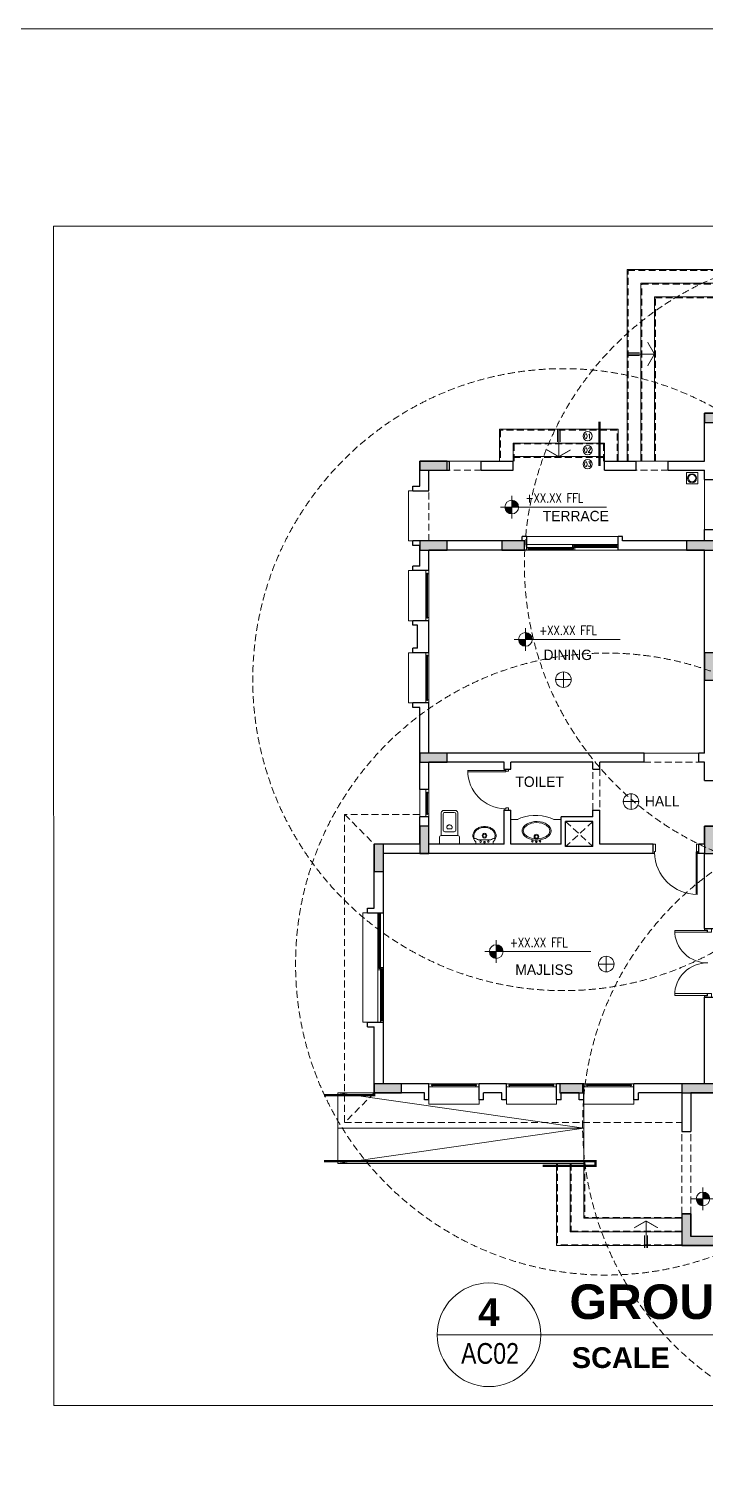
# Model space of a CAD drawing. Header units: millimetres. Extents: x -9083 to 924194, y -232449 to 321637.
# Drawn here: x 145942 to 155735, y -195804 to -174849 of the extents above; entities that cross this region are included whole.
import ezdxf
from ezdxf.enums import TextEntityAlignment as Align

# ---------------------------------------------------------------- set-up
doc = ezdxf.new("R2010")
doc.units = ezdxf.units.MM
doc.header["$LTSCALE"] = 400
doc.header["$MEASUREMENT"] = 0
doc.linetypes.add('HIDDEN', pattern=[0.375, 0.25, -0.125])
doc.layers.get('0').update_dxf_attribs({"lineweight": 0, "true_color": 0xff1414})
doc.layers.get('Defpoints').update_dxf_attribs({"color": 8, "lineweight": 5})
doc.layers.add('ALARM', color=7, linetype='Continuous', lineweight=5, true_color=0xff0f0f)
for name, color, linetype, lineweight in [('ARCHES', 1, 'HIDDEN', 5), ('COLUMNS HATCH', 1, 'Continuous', 5), ('DOOR', 1, 'Continuous', 5), ('FIXTURE', 5, 'Continuous', 0), ('GENERAL TEXT', 4, 'Continuous', 5), ('HANDRAIL', 31, 'Continuous', 5), ('HIDDEN', 237, 'HIDDEN', 0), ('LEVEL SYMBOL', 8, 'Continuous', 5), ('LEVELS', 251, 'Continuous', 5), ('MARKER', 8, 'Continuous', 5), ('PRO COLUMNS', 6, 'Continuous', 30), ('PROPOSED COLUMNS', 6, 'Continuous', 30), ('REFER TILTLE 100', 7, 'Continuous', 5), ('STAIR', 1, 'Continuous', 5), ('STAIR NOSE', 1, 'HIDDEN', 5), ('TEXT DRAWING TITLE', 7, 'Continuous', 5), ('TEXT STAIR NO', 7, 'Continuous', 5), ('WALL ELEVATION', 3, 'Continuous', 9), ('WALL PROPOSED', 255, 'Continuous', 30), ('WINDOWS', 5, 'Continuous', 5)]:
    doc.layers.add(name, color=color, linetype=linetype, lineweight=lineweight)
doc.styles.add('arial', font='arial.ttf', dxfattribs={"width": 0.8, "height": 2.2})
doc.styles.add('ARIAL-TITLE', font='arialbd.ttf')
doc.styles.add('ROMANS-TITLE', font='ROMANS.shx', dxfattribs={"width": 0.8})
doc.styles.get("Standard").update_dxf_attribs({"font": 'GOTHIC.TTF', "height": 220})

# ---------------------------------------------------------------- blocks, each defined once
blk = doc.blocks.new('*U144')
for p, q in [((-524, -515), (-524, 0)), ((-524, 0), (524, 0)), ((524, -515), (524, 0)), ((-524, -515), (-367, -515)), ((378, -515), (524, -515))]:
    blk.add_line(p, q)
for points in [[(-312, -278), (-307, -242), (-291, -207), (-265, -174), (-230, -146), (-187, -122), (-137, -103), (-84, -91), (-27, -86), (30, -88), (85, -97), (137, -112), (183, -133), (222, -159), (253, -190), (274, -224), (285, -260), (285, -297), (274, -333), (253, -367), (222, -397), (183, -424), (137, -445), (85, -460), (30, -469), (-27, -471), (-84, -466), (-137, -454), (-187, -435), (-230, -411), (-265, -383), (-291, -350), (-307, -315)], [(-289, -278), (-270, -217), (-212, -162), (-122, -123), (-13, -109), (96, -123), (186, -162), (244, -217), (264, -278), (244, -340), (186, -395), (96, -434), (-13, -448), (-122, -434), (-212, -395), (-270, -340)]]:
    blk.add_lwpolyline(points, close=True)
blk.add_lwpolyline([(385, -511), (315, -544), (235, -569), (147, -586), (56, -595), (-38, -596), (-130, -587), (-217, -571), (-297, -546), (-368, -514)])
for centre, radius in [((-85, -61), 16.1), ((-10, -158), 48.5), ((-10, -158), 31.8), ((-5, -49), 16), ((75, -61), 18.1)]:
    blk.add_circle(centre, radius)
blk = doc.blocks.new('*U145')
for p, q in [((180, 0), (-180, 0)), ((-180, 0), (-180, -53)), ((180, 0), (180, -52)), ((130, -89), (-130, -89))]:
    blk.add_line(p, q)
for centre, radius in [((-80, -57), 16.1), ((0, -178), 48.5), ((0, -178), 31.8), ((0, -44), 16), ((80, -57), 18.1)]:
    blk.add_circle(centre, radius)
for centre, radius, start, end in [((-88, -178), 152, 152.3807, 180), ((-88, -178), 152, 180, 207.6193), ((-45, -201), 200, 132.2414, 152.3807), ((-45, -156), 200, 207.6193, 231.6325), ((-88, -178), 132, 153.1014, 207.6193), ((-209, 0), 119, 271.591, 311.3839), ((-45, -156), 180, 207.6193, 231.6325), ((-18, -121), 224, 231.6325, 251.8447), ((18, -121), 224, 288.1553, 308.3675), ((214, 5), 126, 228.3983, 266.8513), ((46, -156), 180, 308.3675, 332.3807), ((46, -156), 200, 308.3675, 332.3807), ((46, -201), 200, 27.6193, 48.0173), ((89, -178), 132, 332.3807, 25.9024), ((89, -178), 152, 0, 27.6193), ((89, -178), 152, 332.3807, 0), ((-18, -121), 244, 231.6325, 251.8447), ((0, -66), 302, 251.8447, 270), ((0, -66), 282, 251.8447, 270), ((0, -66), 282, 270, 288.1553), ((0, -66), 302, 270, 288.1553), ((18, -121), 244, 288.1553, 308.3675)]:
    blk.add_arc(centre, radius, start, end)
blk = doc.blocks.new('*U146')
for p, q in [((-210, 0), (-210, -140)), ((-210, 0), (210, 0)), ((210, 0), (210, -140)), ((-170, -180), (-170, -650)), ((-170, -180), (170, -180)), ((-130, -290), (-130, -630)), ((-100, -260), (100, -260)), ((130, -290), (130, -630)), ((170, -180), (170, -650)), ((-44, -319), (44, -319)), ((-120, -700), (120, -700)), ((-100, -660), (100, -660))]:
    blk.add_line(p, q)
for centre, radius, start, end in [((-170, -140), 40, 180, 270), ((-100, -290), 30, 90, 180), ((100, -290), 30, 0, 90), ((170, -140), 40, 270, 0), ((-1, -349), 52.4, 157.2878, 180), ((-1, -349), 52.4, 180, 202.7122), ((-1, -349), 53, 144.8858, 157.2878), ((-1, -349), 53, 202.7122, 225.2991), ((0, -348), 53.5, 225.2991, 247.7107), ((0, -348), 54, 247.7107, 270), ((0, -348), 54, 270, 292.2893), ((0, -348), 53.5, 292.2893, 314.7009), ((1, -349), 53, 314.7009, 337.2878), ((1, -349), 53, 22.7122, 35.1142), ((1, -349), 52.4, 360, 22.7122), ((1, -349), 52.4, 337.2878, 0), ((-120, -650), 50, 180, 270), ((-100, -630), 30, 180, 270), ((100, -630), 30, 270, 0), ((120, -650), 50, 270, 0)]:
    blk.add_arc(centre, radius, start, end)
blk = doc.blocks.new('A$C977231d2')
at = {"layer": 'Defpoints'}
blk.add_lwpolyline([(-120, 0), (-823, 0), (-823, 576), (-120, 576)], close=True, dxfattribs=at)
blk = doc.blocks.new('A-DETAIL-TITLE-100')
at = {"layer": 'TEXT DRAWING TITLE', "linetype": 'Continuous'}
blk.add_line((0, 0), (-1500, 0), dxfattribs=at)
blk.add_circle((-750, 0), 750, dxfattribs=at)
at = {"layer": 'TEXT DRAWING TITLE', "style": 'ARIAL-TITLE'}
for tag, p, height in [('TITLE1', (450, 937), 500), ('SCALE1', (450, -480), 300), ('SCALE2', (2479, -480), 300)]:
    blk.add_attdef(tag, p, '', height=height, dxfattribs=at)
at = {"layer": 'TEXT DRAWING TITLE', "color": 7, "style": 'ARIAL-TITLE'}
blk.add_attdef('TITLE2_001', (435, 228), '', height=500, dxfattribs=at)
at = {"layer": 'TEXT DRAWING TITLE', "linetype": 'Continuous', "style": 'ARIAL-TITLE'}
blk.add_attdef('DRWG-NO', text='', height=400, dxfattribs=at).set_placement((-751, 326), align=Align.MIDDLE)
at = {"layer": 'TEXT DRAWING TITLE', "linetype": 'Continuous', "style": 'arial', "width": 0.8}
blk.add_attdef('DRAWING-REF', text='', height=300, dxfattribs=at).set_placement((-735, -270), align=Align.MIDDLE)
blk = doc.blocks.new('VILLA GROUND COLUMNS')
at = {"layer": 'COLUMNS HATCH', "ltscale": 300}
for points in [[(401768, 181785), (401168, 181785), (401168, 181985), (401768, 181985)], [(406768, 181985), (406768, 180785), (406568, 180785), (406568, 181985)], [(412368, 180785), (411768, 180785), (411768, 180985), (412368, 180985)], [(395518, 180735), (394918, 180735), (394918, 180935), (395518, 180935)], [(395518, 178985), (394918, 178985), (394918, 179185), (395518, 179185)], [(397218, 178985), (396718, 178985), (396718, 179185), (397218, 179185)], [(401368, 178985), (400768, 178985), (400768, 179185), (401368, 179185)], [(401168, 176135), (401168, 176735), (401368, 176735), (401368, 176135)], [(403368, 176135), (403368, 176735), (403568, 176735), (403568, 176135)], [(406768, 176535), (406168, 176535), (406168, 176735), (406768, 176735)], [(412368, 176535), (411768, 176535), (411768, 176735), (412368, 176735)], [(414118, 176535), (413518, 176535), (413518, 176735), (414118, 176735)], [(403368, 174335), (403368, 174935), (403568, 174935), (403568, 174335)], [(395518, 174335), (394918, 174335), (394918, 174535), (395518, 174535)], [(394918, 172335), (394918, 172935), (395118, 172935), (395118, 172335)], [(401168, 172335), (401168, 172935), (401368, 172935), (401368, 172335)], [(413918, 172335), (413918, 172935), (414118, 172935), (414118, 172335)], [(393918, 171935), (393918, 172535), (394118, 172535), (394118, 171935)], [(406768, 172485), (406168, 172485), (406168, 172685), (406768, 172685)], [(403368, 170535), (403368, 171135), (403568, 171135), (403568, 170535)], [(408018, 170035), (408018, 171135), (408218, 171135), (408218, 170035)], [(414118, 170035), (413518, 170035), (413518, 170235), (414118, 170235)], [(403368, 167085), (403368, 167685), (403568, 167685), (403568, 167085)], [(394519, 167085), (393919, 167085), (393919, 167285), (394519, 167285)], [(398493, 167085), (397993, 167085), (397993, 167285), (398493, 167285)], [(401368, 167085), (400668, 167085), (400668, 167285), (401368, 167285)], [(403168, 163735), (403168, 163935), (403368, 163935), (403368, 164985), (403568, 164985), (403568, 163735)], [(408018, 164385), (408018, 164985), (408218, 164985), (408218, 164385)], [(401368, 163935), (400868, 163935), (400868, 164435), (400668, 164435), (400668, 163735), (401368, 163735)]]:
    blk.add_hatch(color=256, dxfattribs=at).paths.add_polyline_path(points)
at = {"layer": 'PRO COLUMNS', "ltscale": 300}
for points in [[(401768, 181785), (401768, 181985), (401168, 181985), (401168, 181785)], [(406768, 181985), (406568, 181985), (406568, 180785), (406768, 180785)], [(412368, 180785), (412368, 180985), (411768, 180985), (411768, 180785)], [(395518, 180735), (395518, 180935), (394918, 180935), (394918, 180735)], [(395518, 178985), (395518, 179185), (394918, 179185), (394918, 178985)], [(397218, 178985), (397218, 179185), (396718, 179185), (396718, 178985)], [(401368, 178985), (401368, 179185), (400768, 179185), (400768, 178985)], [(401168, 176135), (401368, 176135), (401368, 176735), (401168, 176735)], [(403368, 176135), (403568, 176135), (403568, 176735), (403368, 176735)], [(406768, 176535), (406768, 176735), (406168, 176735), (406168, 176535)], [(412368, 176535), (412368, 176735), (411768, 176735), (411768, 176535)], [(414118, 176535), (414118, 176735), (413518, 176735), (413518, 176535)], [(403368, 174335), (403568, 174335), (403568, 174935), (403368, 174935)], [(395518, 174335), (395518, 174535), (394918, 174535), (394918, 174335)], [(394918, 172335), (395118, 172335), (395118, 172935), (394918, 172935)], [(401168, 172335), (401368, 172335), (401368, 172935), (401168, 172935)], [(413918, 172335), (414118, 172335), (414118, 172935), (413918, 172935)], [(393918, 171935), (394118, 171935), (394118, 172535), (393918, 172535)], [(406768, 172485), (406768, 172685), (406168, 172685), (406168, 172485)], [(403368, 170535), (403568, 170535), (403568, 171135), (403368, 171135)], [(408018, 170035), (408218, 170035), (408218, 171135), (408018, 171135)], [(414118, 170035), (414118, 170235), (413518, 170235), (413518, 170035)], [(403368, 167085), (403568, 167085), (403568, 167685), (403368, 167685)], [(394519, 167085), (394519, 167285), (393919, 167285), (393919, 167085)], [(398493, 167085), (398493, 167285), (397993, 167285), (397993, 167085)], [(401368, 167085), (401368, 167285), (400668, 167285), (400668, 167085)], [(403168, 163735), (403568, 163735), (403568, 164985), (403368, 164985), (403368, 163935), (403168, 163935)], [(408018, 164385), (408218, 164385), (408218, 164985), (408018, 164985)], [(400868, 164435), (400668, 164435), (400668, 163735), (401368, 163735), (401368, 163935), (400868, 163935)]]:
    blk.add_lwpolyline(points, close=True, dxfattribs=at)
blk = doc.blocks.new('A-LVL_PLAN')
at = {"layer": 'LEVELS', "ltscale": 800}
h = blk.add_hatch(color=256, dxfattribs=at)
h.paths.add_polyline_path([(0, 0), (150, 0, 0.414214), (0, 150)])
h.paths.add_polyline_path([(0, -150), (0, 0), (-150, 0, 0.414214)])
at = {"layer": 'LEVELS'}
for p, q in [((-250, 0), (250, 0)), ((0, -250), (0, 250))]:
    blk.add_line(p, q, dxfattribs=at)
at = {"layer": 'LEVELS', "ltscale": 800}
blk.add_line((0, 0), (2074, 0), dxfattribs=at)
at = {"layer": 'LEVELS'}
blk.add_circle((0, 0), 150, dxfattribs=at)
at = {"layer": 'LEVELS', "ltscale": 800, "style": 'ROMANS-TITLE', "width": 0.8}
blk.add_attdef('FLOOR-LEVEL', (300, 100), '', height=200, dxfattribs=at)
blk = doc.blocks.new('BAYTANG')
at = {"layer": 'TEXT STAIR NO', "color": 8, "ltscale": 0.1}
blk.add_circle((0, 0), 100, dxfattribs=at)
at = {"layer": 'TEXT STAIR NO', "style": 'ROMANS-TITLE', "width": 0.8}
blk.add_attdef('STEPNO.', text='', height=120, dxfattribs=at).set_placement((0, 0), align=Align.MIDDLE_CENTER)
blk = doc.blocks.new('*U63')
for p, q in [((-1565, 66), (-1565, 1001)), ((-1540, 66), (-1540, 1000)), ((-1600, 101), (-1570, 101)), ((-1570, 61), (-1570, 101)), ((-1570, 61), (-1550, 61)), ((-1565, 66), (-1540, 66)), ((-1550, -99), (-1550, 61)), ((-650, -99), (-650, 61)), ((-630, 61), (-650, 61)), ((-600, 101), (-630, 101)), ((-630, 61), (-630, 101)), ((-1600, -99), (-1550, -99)), ((-600, -99), (-650, -99))]:
    blk.add_line(p, q)
blk.add_arc((-1565, 66), 935, 0.9304, 89.9953)
blk = doc.blocks.new('*U64')
for p, q in [((-1600, 1), (-1550, 1)), ((-1550, 1), (-1550, -59)), ((-750, 1), (-750, -59)), ((-700, 1), (-750, 1)), ((-1600, -99), (-1570, -99)), ((-1570, -59), (-1550, -59)), ((-1570, -59), (-1570, -99)), ((-1565, -64), (-1565, -899)), ((-1565, -64), (-1540, -64)), ((-1540, -64), (-1540, -897)), ((-730, -59), (-750, -59)), ((-730, -59), (-730, -99)), ((-700, -99), (-730, -99))]:
    blk.add_line(p, q)
blk.add_arc((-1565, -63), 835, 270.0066, 358.9548)
blk = doc.blocks.new('*U68')
for p, q in [((-2500, 98), (-2600, 98)), ((-2500, 98), (-2500, -17)), ((-700, 98), (-600, 98)), ((-700, 98), (-700, -17)), ((-2600, -102), (-2560, -102)), ((-2560, -17), (-2500, -17)), ((-2560, -17), (-2560, -102)), ((-2550, -27), (-2550, -976)), ((-2550, -27), (-2500, -27)), ((-2500, -27), (-2500, -975)), ((-640, -17), (-700, -17)), ((-650, -27), (-700, -27)), ((-700, -27), (-700, -976)), ((-650, -27), (-650, -977)), ((-640, -17), (-640, -102)), ((-600, -102), (-640, -102))]:
    blk.add_line(p, q)
for centre, radius, start, end in [((-2550, -26), 951, 270.0277, 1.4411), ((-650, -27), 950, 178.4926, 270)]:
    blk.add_arc(centre, radius, start, end)
blk = doc.blocks.new('A$Ccfd28120')
for p, q in [((0, -171), (0, 171)), ((171, 0), (-171, 0))]:
    blk.add_line(p, q)
blk.add_circle((0, 0), 171)

msp = doc.modelspace()

# ---------------------------------------------------------------- linework, layer by layer
msp.add_lwpolyline([(151735.12912, -185327.07626), (155728.12912, -185327.07626), (155728.12912, -182390.18041), (151735.12912, -182390.18041)], close=True)
at = {"layer": 'ALARM', "linetype": 'HIDDEN', "lineweight": 0}
for centre in [(157618.292, -182599.84336), (153683.68977, -184265.34092), (154303.66834, -188380.82061), (158460.86993, -190704.72895)]:
    msp.add_circle(centre, 4500, dxfattribs=at)
at = {"layer": 'ARCHES', "lineweight": 0}
for p, q in [((152494.12912, -181235.07626), (152032.12912, -181235.07626)), ((155200.12912, -181235.07626), (154738.12912, -181235.07626)), ((151735.12912, -182258.07626), (151735.12912, -181532.07626)), ((154851.50284, -185327.07626), (155643.50284, -185327.07626)), ((154111.12912, -186152.07626), (154111.12912, -185558.07626)), ((154210.12912, -185558.07626), (154210.12912, -186152.07626)), ((154851.50284, -185459.07626), (155643.50284, -185459.07626)), ((155398.12912, -191993.07626), (155398.12912, -190805.07626)), ((155530.12912, -191993.07626), (155530.12912, -190805.07626))]:
    msp.add_line(p, q, dxfattribs=at)
at = {"layer": 'Defpoints', "lineweight": 0}
msp.add_lwpolyline([(146300.25362, -194768.92542), (166432.99675, -194768.92542), (166428.03026, -177703.5793), (146295.28713, -177703.5793)], close=True, dxfattribs=at)
at = {"layer": 'FIXTURE', "lineweight": 0}
for p, q in [((155629.12912, -181268.07626), (155464.12912, -181268.07626)), ((155464.12912, -181268.07626), (155464.12912, -181433.07626)), ((155464.12912, -181433.07626), (155629.12912, -181433.07626)), ((155629.12912, -181433.07626), (155629.12912, -181268.07626))]:
    msp.add_line(p, q, dxfattribs=at)
for radius in [66, 52.8]:
    msp.add_circle((155546.62912, -181350.57626), radius, dxfattribs=at)
at = {"layer": 'HANDRAIL', "lineweight": 0, "ltscale": 5, "const_width": 33}
msp.add_lwpolyline([(154206.73452, -181172.76188), (154206.73452, -181172.76188), (154206.73452, -181172.76188), (154206.73452, -180531.62469)], dxfattribs=at)
at = {"layer": 'HANDRAIL', "lineweight": 0, "const_width": 33}
for points in [[(150943.98676, -190244.07626), (150943.98676, -190277.07626), (150213.82912, -190277.07626)], [(150213.82912, -191234.07626), (154147.42912, -191234.07626), (154147.42912, -191300.07626), (153381.82912, -191300.07626)]]:
    msp.add_lwpolyline(points, dxfattribs=at)
at = {"layer": 'HIDDEN', "lineweight": 0}
for p, q in [((150516.71375, -186218.07626), (150943.12912, -186644.49163)), ((153715.12912, -186317.07626), (154111.12912, -186680.07626)), ((154111.12912, -186317.07626), (153715.12912, -186680.07626)), ((150943.12912, -190244.07626), (150514.12912, -190673.07626))]:
    msp.add_line(p, q, dxfattribs=at)
msp.add_lwpolyline([(151603.12912, -186218.07626), (150514.12912, -186218.07626), (150514.12912, -190673.07626), (155398.12912, -190673.07626)], dxfattribs=at)
at = {"layer": 'MARKER', "lineweight": 0}
for p, q in [((153596.32912, -180824.32314), (153596.32912, -180642.82314)), ((153616.12912, -181038.82314), (153616.12912, -180642.82314)), ((153635.92912, -180824.32314), (153635.92912, -180642.82314))]:
    msp.add_line(p, q, dxfattribs=at)
at = {"layer": 'MARKER', "lineweight": 0, "const_width": 13.2}
msp.add_lwpolyline([(153787.60215, -180939.82314), (153616.12912, -181038.82314), (153444.65609, -180939.82314)], dxfattribs=at)
at = {"layer": 'STAIR', "lineweight": 0}
for p, q in [((154787.62912, -179533.92626), (154606.12912, -179533.92626)), ((155002.12912, -179553.72626), (154606.12912, -179553.72626)), ((154787.62912, -179573.52626), (154606.12912, -179573.52626)), ((152956.12912, -181037.07626), (154276.12912, -181037.07626)), ((150415.12912, -190244.07626), (150415.12912, -191267.07626)), ((150943.98676, -190244.07626), (150415.12912, -190244.07626)), ((153979.12912, -190755.57626), (150415.12912, -190244.07626)), ((155530.12912, -190244.07626), (155530.12912, -190805.07626)), ((153979.12912, -190409.07626), (153979.12912, -192059.07626)), ((155398.12912, -190277.07626), (155398.12912, -190805.07626)), ((150415.12912, -190755.57626), (153979.12912, -190755.57626)), ((153979.12912, -190755.57626), (150415.12912, -191267.07626)), ((153979.12912, -191267.07626), (150415.12912, -191267.07626)), ((153583.12912, -191267.07626), (153583.12912, -192455.07626)), ((153781.12912, -191267.07626), (153781.12912, -192257.07626)), ((155398.12912, -192059.07626), (153979.12912, -192059.07626)), ((154879.76962, -192098.67626), (154879.76962, -192488.07626)), ((155398.12912, -192257.07626), (153781.12912, -192257.07626)), ((154859.96962, -192306.57626), (154859.96962, -192488.07626)), ((154899.56962, -192306.57626), (154899.56962, -192488.07626)), ((155398.12912, -192455.07626), (153583.12912, -192455.07626))]:
    msp.add_line(p, q, dxfattribs=at)
for points in [[(154606.12912, -181103.07626), (154606.12912, -178331.07626), (160612.12912, -178331.07626), (160612.12912, -181070.07626)], [(154804.12912, -181103.07626), (154804.12912, -178529.07626), (160414.12912, -178529.07626), (160414.12912, -181070.07626)], [(155002.12912, -181103.07626), (155002.12912, -178727.07626), (160216.12912, -178727.07626), (160216.12912, -181070.07626)], [(154474.12912, -181103.07626), (154474.12912, -180642.82314), (152758.12912, -180642.82314), (152758.12912, -181103.07626)], [(154276.12912, -181103.07626), (154276.12912, -180840.82314), (152956.12912, -180840.82314), (152956.12912, -181103.07626)]]:
    msp.add_lwpolyline(points, dxfattribs=at)
at = {"layer": 'STAIR', "lineweight": 0, "const_width": 13.2}
for points in [[(154903.12912, -179725.19929), (155002.12912, -179553.72626), (154903.12912, -179382.25323)], [(154708.29659, -192197.67626), (154879.76962, -192098.67626), (155051.24265, -192197.67626)]]:
    msp.add_lwpolyline(points, dxfattribs=at)
at = {"layer": 'STAIR NOSE', "linetype": 'HIDDEN', "lineweight": 0}
for p, q in [((152956.12912, -181050.27626), (154276.12912, -181050.27626)), ((153596.32912, -191267.07626), (153596.32912, -192441.87626)), ((153794.32912, -191267.07626), (153794.32912, -192243.87626)), ((153979.12912, -191267.07626), (153992.32912, -191267.07626)), ((153992.32912, -191267.07626), (153992.32912, -192045.87626)), ((155398.12912, -192045.87626), (153992.32912, -192045.87626)), ((155398.12912, -192243.87626), (153794.32912, -192243.87626)), ((155398.12912, -192441.87626), (153596.32912, -192441.87626))]:
    msp.add_line(p, q, dxfattribs=at)
for points in [[(154619.32912, -181103.07626), (154619.32912, -178344.27626), (160598.92912, -178344.27626), (160598.92912, -181070.07626)], [(154817.32912, -181103.07626), (154817.32912, -178542.27626), (160400.92912, -178542.27626), (160400.92912, -181070.07626)], [(155015.32912, -181103.07626), (155015.32912, -178740.27626), (160202.92912, -178740.27626), (160202.92912, -181070.07626)], [(154460.92912, -181103.07626), (154460.92912, -180656.02314), (152771.32912, -180656.02314), (152771.32912, -181103.07626)], [(154262.92912, -181103.07626), (154262.92912, -180854.02314), (152969.32912, -180854.02314), (152969.32912, -181103.07626)]]:
    msp.add_lwpolyline(points, dxfattribs=at)
at = {"layer": 'TEXT DRAWING TITLE', "linetype": 'Continuous', "lineweight": 0}
msp.add_line((153354.72746, -193745.56371), (161593.73258, -193745.56371), dxfattribs=at)
at = {"layer": 'WALL ELEVATION', "linetype": 'Continuous', "lineweight": 0}
for p, q in [((152032.12912, -181103.07626), (152494.12912, -181103.07626)), ((154738.12912, -181103.07626), (155200.12912, -181103.07626)), ((155728.12912, -182093.07626), (155728.12912, -181367.07626)), ((153154.12912, -182192.07626), (154474.12912, -182192.07626)), ((151603.12912, -185855.07626), (151603.12912, -186251.07626))]:
    msp.add_line(p, q, dxfattribs=at)
at = {"layer": 'WALL ELEVATION', "linetype": 'Continuous', "lineweight": 0, "flags": 128}
for points in [[(151504.12912, -182258.07626), (151438.12912, -182258.07626), (151438.12912, -181532.07626), (151504.12912, -181532.07626)], [(151504.12912, -183413.07626), (151438.12912, -183413.07626), (151438.12912, -182687.07626), (151504.12912, -182687.07626)], [(151504.12912, -184601.07626), (151438.12912, -184601.07626), (151438.12912, -183875.07626), (151504.12912, -183875.07626)], [(150844.12912, -187637.07626), (150778.12912, -187637.07626), (150778.12912, -189221.07626), (150844.12912, -189221.07626)], [(151735.12912, -190343.07626), (151735.12912, -190409.07626), (152461.12912, -190409.07626), (152461.12912, -190343.07626)], [(152857.12912, -190277.07626), (152857.12912, -190409.07626), (153583.12912, -190409.07626), (153583.12912, -190343.07626)], [(153979.12912, -190343.07626), (153979.12912, -190409.07626), (154705.12912, -190409.07626), (154705.12912, -190343.07626)]]:
    msp.add_lwpolyline(points, dxfattribs=at)
at = {"layer": 'WALL PROPOSED'}
for p, q in [((155728.12912, -181103.07626), (155728.12912, -180410.07626)), ((155728.12912, -180410.07626), (156718.14496, -180410.07626)), ((151603.12912, -181466.07626), (151603.12912, -181103.07626)), ((151603.12912, -181103.07626), (152032.12912, -181103.07626)), ((151735.12912, -181235.07626), (152032.12912, -181235.07626)), ((151735.12912, -181532.07626), (151735.12912, -181235.07626)), ((152032.12912, -181235.07626), (152032.12912, -181103.07626)), ((152494.12912, -181103.07626), (152956.12912, -181103.07626)), ((152494.12912, -181235.07626), (152494.12912, -181103.07626)), ((152494.12912, -181235.07626), (152956.12912, -181235.07626)), ((152956.12912, -181235.07626), (152956.12912, -181103.07626)), ((154276.12912, -181235.07626), (154276.12912, -181103.07626)), ((154276.12912, -181103.07626), (154738.12912, -181103.07626)), ((154276.12912, -181235.07626), (154738.12912, -181235.07626)), ((154738.12912, -181235.07626), (154738.12912, -181103.07626)), ((155200.12912, -181235.07626), (155200.12912, -181103.07626)), ((155200.12912, -181103.07626), (155728.12912, -181103.07626)), ((155200.12912, -181235.07626), (155728.12912, -181235.07626)), ((155728.12912, -181367.07626), (155728.12912, -181235.07626)), ((155728.12912, -181367.07626), (155860.12912, -181367.07626)), ((151504.12912, -181532.07626), (151504.12912, -181466.07626)), ((151504.12912, -181466.07626), (151603.12912, -181466.07626)), ((151504.12912, -181532.07626), (151735.12912, -181532.07626)), ((151504.12912, -182324.07626), (151504.12912, -182258.07626)), ((153088.12912, -182258.07626), (151504.12912, -182258.07626)), ((153154.12912, -182192.07626), (153088.12912, -182192.07626)), ((153088.12912, -182258.07626), (153088.12912, -182192.07626)), ((153154.12912, -182390.07626), (153154.12912, -182192.07626)), ((154540.12912, -182192.07626), (154474.12912, -182192.07626)), ((154474.12912, -182390.07626), (154474.12912, -182192.07626)), ((154540.12912, -182258.07626), (154540.12912, -182192.07626)), ((155728.12912, -182258.07626), (154540.12912, -182258.07626)), ((155728.12912, -182258.07626), (155728.12912, -182093.07626)), ((155728.12912, -182093.07626), (155860.12912, -182093.07626)), ((151603.12912, -182324.07626), (151504.12912, -182324.07626)), ((151603.12912, -182621.07626), (151603.12912, -182324.07626)), ((151735.12912, -182687.07626), (151735.12912, -182390.07626)), ((153154.12912, -182390.07626), (151735.12912, -182390.07626)), ((155728.12912, -182390.07626), (154474.12912, -182390.07626)), ((155728.12912, -185327.07626), (155728.12912, -182390.07626)), ((151504.12912, -182687.07626), (151504.12912, -182621.07626)), ((151603.12912, -182621.07626), (151504.12912, -182621.07626)), ((151735.12912, -182687.07626), (151504.12912, -182687.07626)), ((151504.12912, -183479.07626), (151504.12912, -183413.07626)), ((151735.12912, -183413.07626), (151504.12912, -183413.07626)), ((151570.12912, -183479.07626), (151504.12912, -183479.07626)), ((151570.12912, -183809.07626), (151570.12912, -183479.07626)), ((151735.12912, -183875.07626), (151735.12912, -183413.07626)), ((151504.12912, -183875.07626), (151504.12912, -183809.07626)), ((151570.12912, -183809.07626), (151504.12912, -183809.07626)), ((151735.12912, -183875.07626), (151504.12912, -183875.07626)), ((151504.12912, -184667.07626), (151504.12912, -184601.07626)), ((151735.12912, -184601.07626), (151504.12912, -184601.07626)), ((151735.12912, -185327.07626), (151735.12912, -184601.07626)), ((151603.12912, -184667.07626), (151504.12912, -184667.07626)), ((151603.12912, -185855.07626), (151603.12912, -184667.07626)), ((154851.50284, -185327.07626), (151735.12912, -185327.07626)), ((154851.50284, -185459.07626), (154851.50284, -185327.07626)), ((155728.12912, -185327.07626), (155643.50284, -185327.07626)), ((155643.50284, -185459.07626), (155643.50284, -185327.07626)), ((151735.12912, -185855.07626), (151735.12912, -185459.07626)), ((152824.12912, -185459.07626), (151735.12912, -185459.07626)), ((152824.12912, -185558.07626), (152824.12912, -185459.07626)), ((152824.12912, -185558.07626), (152923.12912, -185558.07626)), ((152923.12912, -185558.07626), (152923.12912, -185459.07626)), ((154111.12912, -185459.07626), (152923.12912, -185459.07626)), ((154111.12912, -185558.07626), (154111.12912, -185459.07626)), ((154111.12912, -185558.07626), (154210.12912, -185558.07626)), ((154851.50284, -185459.07626), (154210.12912, -185459.07626)), ((154210.12912, -185558.07626), (154210.12912, -185459.07626)), ((155728.12912, -185459.07626), (155643.50284, -185459.07626)), ((155728.12912, -185723.07626), (155728.12912, -185459.07626)), ((151735.12912, -185855.07626), (151603.12912, -185855.07626)), ((155728.12912, -185723.07626), (155860.12912, -185723.07626)), ((151603.12912, -186647.07626), (151603.12912, -186251.07626)), ((151735.12912, -186251.07626), (151603.12912, -186251.07626)), ((151735.12912, -186647.07626), (151735.12912, -186251.07626)), ((152824.12912, -186152.07626), (152923.12912, -186152.07626)), ((152824.12912, -186647.07626), (152824.12912, -186152.07626)), ((152923.12912, -186647.07626), (152923.12912, -186152.07626)), ((154111.12912, -186251.07626), (153649.12912, -186251.07626)), ((153649.12912, -186647.07626), (153649.12912, -186251.07626)), ((154111.12912, -186152.07626), (154210.12912, -186152.07626)), ((154111.12912, -186251.07626), (154111.12912, -186152.07626)), ((154210.12912, -186647.07626), (154210.12912, -186152.07626)), ((154111.12912, -186317.07626), (153715.12912, -186317.07626)), ((153715.12912, -186680.07626), (153715.12912, -186317.07626)), ((154111.12912, -186680.07626), (154111.12912, -186317.07626)), ((155728.12912, -186383.07626), (155860.12912, -186383.07626)), ((155728.12912, -186647.07626), (155728.12912, -186383.07626)), ((150943.12912, -187571.07626), (150943.12912, -186647.07626)), ((151603.12912, -186647.07626), (150943.12912, -186647.07626)), ((152824.12912, -186647.07626), (151735.12912, -186647.07626)), ((153649.12912, -186647.07626), (152923.12912, -186647.07626)), ((154111.12912, -186680.07626), (153715.12912, -186680.07626)), ((154983.50284, -186647.07626), (154210.12912, -186647.07626)), ((154983.50284, -186779.07626), (154983.50284, -186647.07626)), ((155728.12912, -186647.07626), (155643.50284, -186647.07626)), ((155643.50284, -186779.07626), (155643.50284, -186647.07626)), ((151075.12912, -187637.07626), (151075.12912, -186779.07626)), ((154983.50284, -186779.07626), (151075.12912, -186779.07626)), ((155728.12912, -186779.07626), (155643.50284, -186779.07626)), ((155728.12912, -187868.07626), (155728.12912, -186779.07626)), ((150844.12912, -187571.07626), (150943.12912, -187571.07626)), ((150844.12912, -187637.07626), (150844.12912, -187571.07626)), ((150844.12912, -187637.07626), (151075.12912, -187637.07626)), ((155728.12912, -187868.07626), (155860.12912, -187868.07626)), ((155728.12912, -190112.07627), (155728.12912, -188858.07626)), ((155728.12912, -188858.07626), (155860.12912, -188858.07626)), ((150844.12912, -189221.07626), (151075.12912, -189221.07626)), ((150844.12912, -189287.07626), (150844.12912, -189221.07626)), ((150844.12912, -189287.07626), (150943.12912, -189287.07626)), ((150943.12912, -190244.07626), (150943.12912, -189287.07626)), ((151075.12912, -190112.07626), (151075.12912, -189221.07626)), ((151669.12912, -190244.07626), (150943.12912, -190244.07626)), ((151735.12912, -190112.07626), (151075.12912, -190112.07626)), ((151669.12912, -190343.07626), (151669.12912, -190244.07626)), ((151735.12912, -190343.07626), (151735.12912, -190112.07627)), ((152461.12912, -190343.07626), (152461.12912, -190112.07627)), ((152857.12912, -190112.07627), (152461.12912, -190112.07627)), ((152791.12912, -190244.07627), (152527.12912, -190244.07627)), ((152527.12912, -190343.07626), (152527.12912, -190244.07627)), ((152791.12912, -190343.07626), (152791.12912, -190244.07627)), ((152857.12912, -190343.07626), (152857.12912, -190112.07627)), ((153583.12912, -190343.07626), (153583.12912, -190112.07627)), ((153979.12912, -190112.07627), (153583.12912, -190112.07627)), ((153649.12912, -190343.07626), (153649.12912, -190244.07627)), ((153913.12912, -190244.07627), (153649.12912, -190244.07627)), ((153913.12912, -190343.07626), (153913.12912, -190244.07627)), ((153979.12912, -190343.07626), (153979.12912, -190112.07627)), ((154705.12912, -190343.07626), (154705.12912, -190112.07627)), ((155728.12912, -190112.07627), (154705.12912, -190112.07627)), ((155398.12912, -190244.07627), (154771.12912, -190244.07627)), ((154771.12912, -190343.07626), (154771.12912, -190244.07627)), ((155398.12912, -190244.07627), (155398.12912, -190805.07626)), ((155860.12912, -190244.07626), (155530.12912, -190244.07626)), ((155530.12912, -190244.07626), (155530.12912, -190805.07626)), ((151735.12912, -190343.07626), (151669.12912, -190343.07626)), ((152527.12912, -190343.07626), (152461.12912, -190343.07626)), ((152857.12912, -190343.07626), (152791.12912, -190343.07626)), ((153649.12912, -190343.07626), (153583.12912, -190343.07626)), ((153979.12912, -190343.07626), (153913.12912, -190343.07626)), ((154771.12912, -190343.07626), (154705.12912, -190343.07626)), ((155398.12912, -190805.07626), (155530.12912, -190805.07626)), ((155398.12912, -191993.07626), (155398.12912, -192455.07626)), ((155398.12912, -191993.07626), (155530.12912, -191993.07626)), ((155530.12912, -191993.07626), (155530.12912, -192323.07626)), ((155860.12912, -192323.07626), (155530.12912, -192323.07626)), ((155860.12912, -192455.07626), (155398.12912, -192455.07626))]:
    msp.add_line(p, q, dxfattribs=at)
at = {"layer": 'WINDOWS', "lineweight": 0}
for p, q in [((153154.12912, -182310.87626), (153154.12912, -182350.47626)), ((153814.12912, -182350.47626), (153154.12912, -182350.47626)), ((153847.12912, -182390.07626), (153154.12912, -182390.07626)), ((153830.62912, -182363.67626), (153170.62912, -182363.67626)), ((153830.62912, -182376.87626), (153170.62912, -182376.87626)), ((154474.12912, -182310.87626), (153814.12912, -182310.87626)), ((154474.12912, -182350.47626), (153814.12912, -182350.47626)), ((153814.12912, -182363.67626), (153814.12912, -182350.47626)), ((153814.12912, -182390.07626), (153814.12912, -182376.87626)), ((154457.62912, -182324.07626), (153830.62912, -182324.07626)), ((154457.62912, -182337.27626), (153830.62912, -182337.27626)), ((153830.62912, -182376.87626), (153830.62912, -182363.67626)), ((153847.12912, -182390.07626), (153847.12912, -182350.47626)), ((154441.12912, -182324.07626), (154441.12912, -182310.87626)), ((154441.12912, -182350.47626), (154441.12912, -182337.27626)), ((154457.62912, -182337.27626), (154457.62912, -182324.07626)), ((154474.12912, -182350.47626), (154474.12912, -182310.87626)), ((154474.12912, -182390.07626), (154474.12912, -182350.47626)), ((151688.92912, -183413.07626), (151688.92912, -182687.07626)), ((151688.92912, -182687.07626), (151735.12912, -182687.07626)), ((151735.12912, -183413.07626), (151735.12912, -182687.07626)), ((151688.92912, -182733.27626), (151707.07912, -182733.27626)), ((151707.07912, -182723.37626), (151716.97912, -182723.37626)), ((151707.07912, -183376.77626), (151707.07912, -182723.37626)), ((151716.97912, -183376.77626), (151716.97912, -182723.37626)), ((151716.97912, -182733.27626), (151735.12912, -182733.27626)), ((151688.92912, -183366.87626), (151707.07912, -183366.87626)), ((151688.92912, -183413.07626), (151735.12912, -183413.07626)), ((151707.07912, -183376.77626), (151716.97912, -183376.77626)), ((151716.97912, -183366.87626), (151735.12912, -183366.87626)), ((151688.92912, -184601.07626), (151688.92912, -183875.07626)), ((151688.92912, -183875.07626), (151735.12912, -183875.07626)), ((151688.92912, -183921.27626), (151707.07912, -183921.27626)), ((151707.07912, -183911.37626), (151716.97912, -183911.37626)), ((151707.07912, -184564.77626), (151707.07912, -183911.37626)), ((151716.97912, -184564.77626), (151716.97912, -183911.37626)), ((151716.97912, -183921.27626), (151735.12912, -183921.27626)), ((151735.12912, -184601.07626), (151735.12912, -183875.07626)), ((151688.92912, -184554.87626), (151707.07912, -184554.87626)), ((151688.92912, -184601.07626), (151735.12912, -184601.07626)), ((151707.07912, -184564.77626), (151716.97912, -184564.77626)), ((151716.97912, -184554.87626), (151735.12912, -184554.87626)), ((151688.92912, -186251.07626), (151688.92912, -185855.07626)), ((151688.92912, -185855.07626), (151735.12912, -185855.07626)), ((151735.12912, -186251.07626), (151735.12912, -185855.07626)), ((151688.92912, -185901.27626), (151707.07912, -185901.27626)), ((151707.07912, -185891.37626), (151716.97912, -185891.37626)), ((151707.07912, -186214.77626), (151707.07912, -185891.37626)), ((151716.97912, -186214.77626), (151716.97912, -185891.37626)), ((151716.97912, -185901.27626), (151735.12912, -185901.27626)), ((151688.92912, -186204.87626), (151707.07912, -186204.87626)), ((151688.92912, -186251.07626), (151735.12912, -186251.07626)), ((151707.07912, -186214.77626), (151716.97912, -186214.77626)), ((151716.97912, -186204.87626), (151735.12912, -186204.87626)), ((150995.92912, -188462.07626), (150995.92912, -187637.07626)), ((151009.12912, -188445.57626), (151009.12912, -187653.57626)), ((151022.32912, -188445.57626), (151022.32912, -187653.57626)), ((151035.52912, -188429.07626), (151035.52912, -187637.07626)), ((151075.12912, -187637.07626), (151035.52912, -187637.07626)), ((150995.92912, -188429.07626), (151009.12912, -188429.07626)), ((150995.92912, -188462.07626), (151035.52912, -188462.07626)), ((151009.12912, -188445.57626), (151022.32912, -188445.57626)), ((151022.32912, -188429.07626), (151035.52912, -188429.07626)), ((151035.52912, -189221.07626), (151035.52912, -188429.07626)), ((151048.72912, -189204.57626), (151048.72912, -188445.57626)), ((151061.92912, -189204.57626), (151061.92912, -188445.57626)), ((151075.12912, -189221.07626), (151075.12912, -188429.07626)), ((151035.52912, -189188.07626), (151048.72912, -189188.07626)), ((151048.72912, -189204.57626), (151061.92912, -189204.57626)), ((151061.92912, -189188.07626), (151075.12912, -189188.07626)), ((150995.92912, -189221.07626), (151035.52912, -189221.07626)), ((151035.52912, -189221.07626), (151075.12912, -189221.07626)), ((151735.12912, -190112.07627), (152461.12912, -190112.07627)), ((151735.12912, -190158.27627), (151735.12912, -190112.07627)), ((151735.12912, -190158.27627), (152461.12912, -190158.27627)), ((151771.42912, -190130.22627), (152424.82912, -190130.22627)), ((151771.42912, -190140.12627), (151771.42912, -190130.22627)), ((151771.42912, -190140.12627), (152424.82912, -190140.12627)), ((151781.32912, -190130.22627), (151781.32912, -190112.07627)), ((151781.32912, -190158.27627), (151781.32912, -190140.12627)), ((152414.92912, -190130.22627), (152414.92912, -190112.07627)), ((152414.92912, -190158.27627), (152414.92912, -190140.12627)), ((152424.82912, -190140.12627), (152424.82912, -190130.22627)), ((152461.12912, -190158.27627), (152461.12912, -190112.07627)), ((152857.12912, -190112.07627), (153583.12912, -190112.07627)), ((152857.12912, -190158.27627), (152857.12912, -190112.07627)), ((152857.12912, -190158.27627), (153583.12912, -190158.27627)), ((152893.42912, -190130.22627), (153546.82912, -190130.22627)), ((152893.42912, -190140.12627), (152893.42912, -190130.22627)), ((152893.42912, -190140.12627), (153546.82912, -190140.12627)), ((152903.32912, -190130.22627), (152903.32912, -190112.07627)), ((152903.32912, -190158.27627), (152903.32912, -190140.12627)), ((153536.92912, -190130.22627), (153536.92912, -190112.07627)), ((153536.92912, -190158.27627), (153536.92912, -190140.12627)), ((153546.82912, -190140.12627), (153546.82912, -190130.22627)), ((153583.12912, -190158.27627), (153583.12912, -190112.07627)), ((153979.12912, -190112.07627), (154705.12912, -190112.07627)), ((153979.12912, -190158.27627), (153979.12912, -190112.07627)), ((153979.12912, -190158.27627), (154705.12912, -190158.27627)), ((154015.42912, -190130.22627), (154668.82912, -190130.22627)), ((154015.42912, -190140.12627), (154015.42912, -190130.22627)), ((154015.42912, -190140.12627), (154668.82912, -190140.12627)), ((154025.32912, -190130.22627), (154025.32912, -190112.07627)), ((154025.32912, -190158.27627), (154025.32912, -190140.12627)), ((154658.92912, -190130.22627), (154658.92912, -190112.07627)), ((154658.92912, -190158.27627), (154658.92912, -190140.12627)), ((154668.82912, -190140.12627), (154668.82912, -190130.22627)), ((154705.12912, -190158.27627), (154705.12912, -190112.07627))]:
    msp.add_line(p, q, dxfattribs=at)
for points in [[(153154.12912, -182310.87626), (153814.12912, -182310.87626)], [(153154.12912, -182390.07626), (153154.12912, -182350.47626)], [(153170.62912, -182376.87626), (153170.62912, -182363.67626)], [(153187.12912, -182363.67626), (153187.12912, -182350.47626)], [(153187.12912, -182390.07626), (153187.12912, -182376.87626)], [(153814.12912, -182350.47626), (153814.12912, -182310.87626)], [(153830.62912, -182337.27626), (153830.62912, -182324.07626)], [(153847.12912, -182324.07626), (153847.12912, -182310.87626)], [(153847.12912, -182350.47626), (153847.12912, -182337.27626)], [(154474.12912, -182390.07626), (153847.12912, -182390.07626)], [(150995.92912, -187637.07626), (151035.52912, -187637.07626)], [(150995.92912, -187670.07626), (151009.12912, -187670.07626)], [(151009.12912, -187653.57626), (151022.32912, -187653.57626)], [(151022.32912, -187670.07626), (151035.52912, -187670.07626)], [(151075.12912, -187637.07626), (151075.12912, -188429.07626)], [(150995.92912, -189221.07626), (150995.92912, -188462.07626)], [(151035.52912, -188429.07626), (151075.12912, -188429.07626)], [(151035.52912, -188462.07626), (151048.72912, -188462.07626)], [(151048.72912, -188445.57626), (151061.92912, -188445.57626)], [(151061.92912, -188462.07626), (151075.12912, -188462.07626)]]:
    msp.add_lwpolyline(points, dxfattribs=at)

# ---------------------------------------------------------------- block references
at = {"layer": 'ALARM', "lineweight": 0, "xscale": 0.66, "yscale": 0.66, "zscale": 0.66}
for p in [(153683.68977, -184265.34092), (154662.57519, -186028.9174), (154303.66834, -188380.82061)]:
    msp.add_blockref('A$Ccfd28120', p, dxfattribs=at)
at = {"layer": 'Defpoints', "lineweight": 0, "xscale": 100, "yscale": 100, "zscale": 100}
msp.add_blockref('A$C977231d2', (179141.69457, -232449.41425), dxfattribs=at)
at = {"layer": 'DOOR', "lineweight": 0}
for name, p, xscale, yscale, zscale, rotation in [('*U64', (152889.21956, -186614.73626), 0.66, 0.66, 0.66, 270), ('*U63', (154587.50284, -186712.82671), 0.66, 0.66, 0.66, 180), ('*U68', (155778.43195, -189155.07626), 0.495, 0.495, 0.495, 270)]:
    msp.add_blockref(name, p, dxfattribs=dict(at, xscale=xscale, yscale=yscale, zscale=zscale, rotation=rotation))
at = {"layer": 'FIXTURE', "lineweight": 0, "xscale": 0.6988224132119649, "yscale": 0.6988224132119649, "zscale": 0.6988224132119649, "rotation": 180}
for name, p in [('*U146', (152033.23702, -186647.07626)), ('*U144', (153286.12912, -186647.07626)), ('*U145', (152540.27794, -186647.07626))]:
    msp.add_blockref(name, p, dxfattribs=at)
at = {"layer": 'LEVEL SYMBOL', "lineweight": 0, "ltscale": 800}
ref = msp.add_blockref('A-LVL_PLAN', (152936.11557, -181768.11563), dxfattribs=dict(at, xscale=0.66, yscale=0.66, zscale=0.66))
ref.add_attrib('FLOOR-LEVEL', '+XX.XX FFL', (153134.11557, -181702.11563), dxfattribs={"color": 1, "ltscale": 800, "height": 132, "style": 'ROMANS-TITLE', "width": 0.8})
ref = msp.add_blockref('A-LVL_PLAN', (153134.06962, -183684.02177), dxfattribs=dict(at, xscale=0.66, yscale=0.66, zscale=0.66))
ref.add_attrib('FLOOR-LEVEL', '+XX.XX FFL', (153332.06962, -183618.02177), dxfattribs={"color": 1, "ltscale": 800, "height": 132, "style": 'ROMANS-TITLE', "width": 0.8})
ref = msp.add_blockref('A-LVL_PLAN', (152709.73943, -188199.8827), dxfattribs=dict(at, xscale=0.66, yscale=0.66, zscale=0.66))
ref.add_attrib('FLOOR-LEVEL', '+XX.XX FFL', (152907.73943, -188133.8827), dxfattribs={"color": 1, "ltscale": 800, "height": 132, "style": 'ROMANS-TITLE', "width": 0.8})
ref = msp.add_blockref('A-LVL_PLAN', (155704.95824, -191779.03826), dxfattribs=dict(at, xscale=0.66, yscale=0.66, zscale=0.66))
ref.add_attrib('FLOOR-LEVEL', '+XX.XX FFL', (155902.95824, -191713.03826), dxfattribs={"color": 1, "ltscale": 800, "height": 132, "style": 'ROMANS-TITLE', "width": 0.8})
at = {"layer": 'PROPOSED COLUMNS', "lineweight": 0, "xscale": 0.66, "yscale": 0.66, "zscale": 0.66}
msp.add_blockref('VILLA GROUND COLUMNS', (-109042.81331, -300520.1027), dxfattribs=at)
at = {"layer": 'TEXT DRAWING TITLE', "lineweight": 0}
ref = msp.add_blockref('A-DETAIL-TITLE-100', (153354.72756, -193745.17631), dxfattribs=at)
ref.add_attrib('TITLE2_001', 'GROUND FLOOR PLAN', (153771.30328, -193516.70292), dxfattribs={"layer": 'REFER TILTLE 100', "color": 7, "height": 500, "style": 'ARIAL-TITLE'})
ref.add_attrib('DRWG-NO', '4', dxfattribs={"layer": 'REFER TILTLE 100', "linetype": 'Continuous', "height": 400, "style": 'ARIAL-TITLE'}).set_placement((152603.62631, -193419.6679), align=Align.MIDDLE)
ref.add_attrib('DRAWING-REF', 'AC02', dxfattribs={"layer": 'REFER TILTLE 100', "linetype": 'Continuous', "height": 300, "style": 'arial', "width": 0.8}).set_placement((152620.12887, -194015.04126), align=Align.MIDDLE)
ref.add_attrib('SCALE1', 'SCALE', (153804.72756, -194225.67234), dxfattribs={"layer": 'REFER TILTLE 100', "height": 300, "style": 'ARIAL-TITLE'})
ref.add_attrib('SCALE2', '                                        1:150', (155833.72756, -194225.67234), dxfattribs={"layer": 'REFER TILTLE 100', "height": 300, "style": 'ARIAL-TITLE'})
at = {"layer": 'TEXT STAIR NO', "lineweight": 0}
ref = msp.add_blockref('BAYTANG', (154033.81452, -180741.46103), dxfattribs=dict(at, xscale=-0.66, yscale=0.66, zscale=0.66))
ref.add_attrib('STEPNO.', '01', dxfattribs={"height": 66, "style": 'ROMANS-TITLE', "width": 0.8}).set_placement((154033.81452, -180741.46103), align=Align.MIDDLE_CENTER)
ref = msp.add_blockref('BAYTANG', (154033.81452, -180944.31416), dxfattribs=dict(at, xscale=-0.66, yscale=0.66, zscale=0.66))
ref.add_attrib('STEPNO.', '02', dxfattribs={"height": 66, "style": 'ROMANS-TITLE', "width": 0.8}).set_placement((154033.81452, -180944.31416), align=Align.MIDDLE_CENTER)
ref = msp.add_blockref('BAYTANG', (154033.81452, -181147.16729), dxfattribs=dict(at, xscale=-0.66, yscale=0.66, zscale=0.66))
ref.add_attrib('STEPNO.', '03', dxfattribs={"height": 66, "style": 'ROMANS-TITLE', "width": 0.8}).set_placement((154033.81452, -181147.16729), align=Align.MIDDLE_CENTER)

# ---------------------------------------------------------------- texts
at = {"layer": 'GENERAL TEXT', "lineweight": 0, "char_height": 150, "width": 2774.0642767, "attachment_point": 2}
for s, insert in [('TERRACE  ', (153863.14044, -181822.44898)), ('DINING', (153746.10692, -183831.30986)), ('TOILET', (153338.80437, -185666.82634)), ('HALL ', (155114.73529, -185949.96815)), ('MAJLISS', (153404.81228, -188386.60751))]:
    msp.add_mtext(s, dxfattribs=dict(at, insert=insert))

doc.saveas('drawing.dxf')
